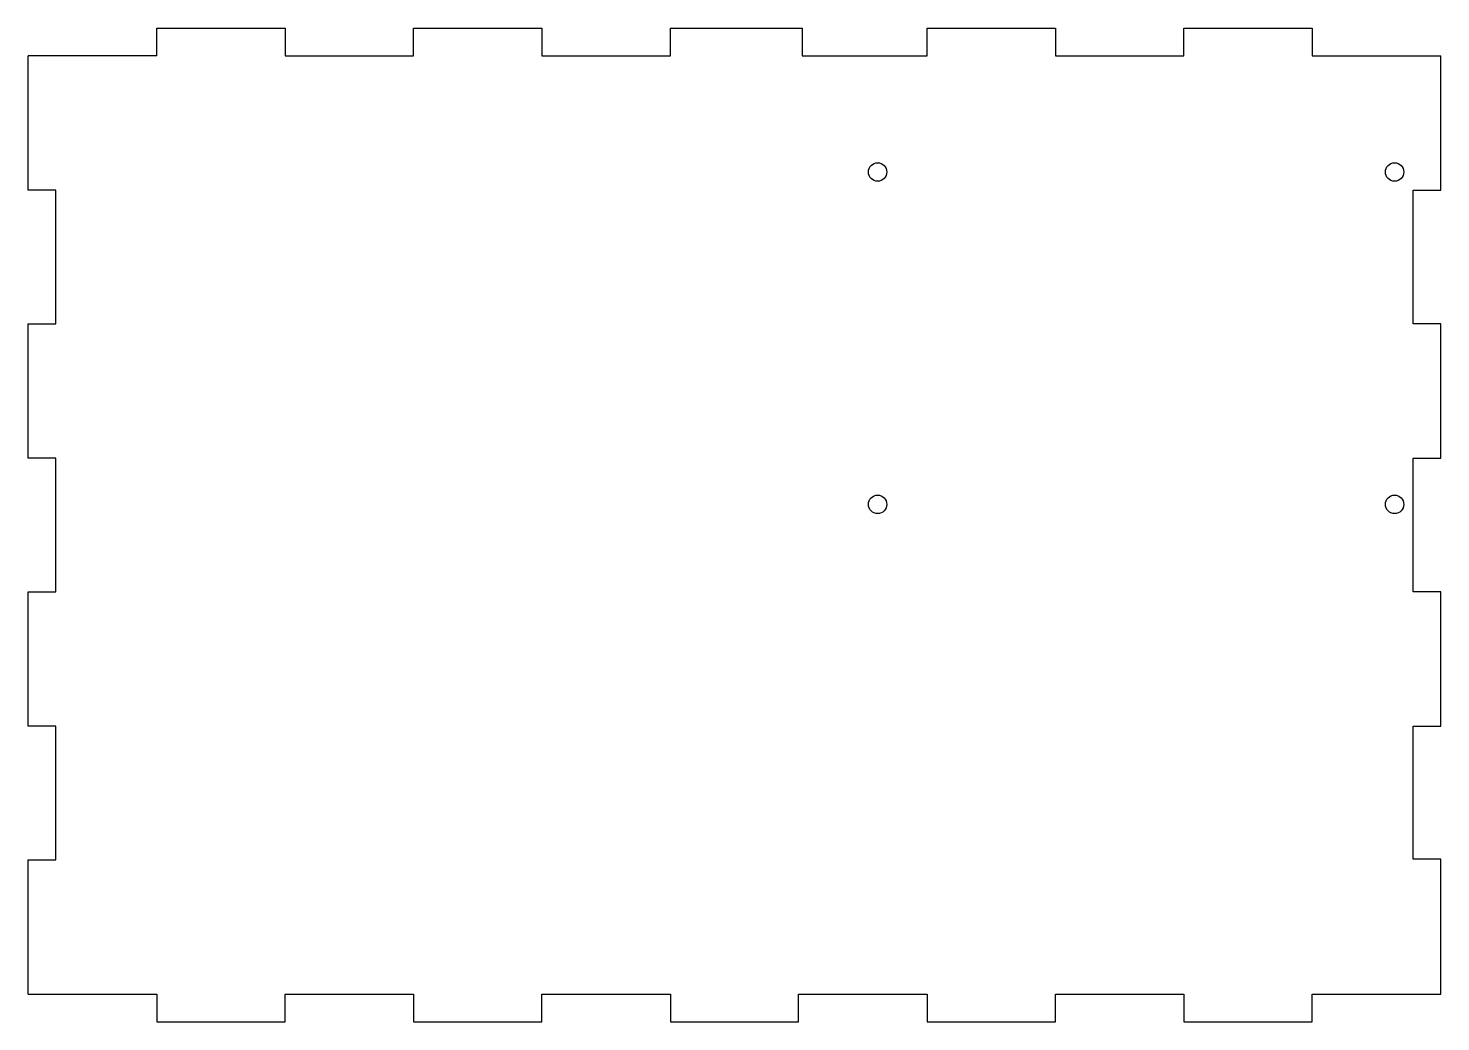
# Model space of a CAD drawing. Header units: millimetres. Extents: x -48 to 105, y -261 to -153.
import ezdxf

# ---------------------------------------------------------------- set-up
doc = ezdxf.new("R2010")
doc.units = ezdxf.units.MM

msp = doc.modelspace()

# ---------------------------------------------------------------- linework, layer by layer
at = {"color": 7, "linetype": 'Continuous', "lineweight": 25}
for p, q in [((-34.48, -153.1), (-20.57, -153.1)), ((-34.48, -156.1), (-34.48, -153.1)), ((-20.57, -153.1), (-20.57, -156.1)), ((-6.66, -153.1), (7.25, -153.1)), ((-6.66, -156.1), (-6.66, -153.1)), ((7.25, -153.1), (7.25, -156.1)), ((21.16, -153.1), (35.44, -153.1)), ((21.16, -156.1), (21.16, -153.1)), ((35.44, -153.1), (35.44, -156.1)), ((48.97, -153.1), (62.88, -153.1)), ((48.97, -156.1), (48.97, -153.1)), ((62.88, -153.1), (62.88, -156.1)), ((76.79, -153.1), (90.7, -153.1)), ((76.79, -156.1), (76.79, -153.1)), ((90.7, -153.1), (90.7, -156.1)), ((-34.48, -156.1), (-48.39, -156.1)), ((-48.39, -170.62), (-48.39, -156.1)), ((-20.57, -156.1), (-6.66, -156.1)), ((7.25, -156.1), (21.16, -156.1)), ((35.44, -156.1), (48.97, -156.1)), ((62.88, -156.1), (76.79, -156.1)), ((90.7, -156.1), (104.61, -156.1)), ((104.61, -170.62), (104.61, -156.1)), ((-45.39, -170.62), (-48.39, -170.62)), ((-45.39, -185.13), (-45.39, -170.62)), ((101.61, -170.62), (104.61, -170.62)), ((101.61, -185.13), (101.61, -170.62)), ((-48.39, -185.13), (-45.39, -185.13)), ((-48.39, -199.65), (-48.39, -185.13)), ((104.61, -185.13), (101.61, -185.13)), ((104.61, -199.65), (104.61, -185.13)), ((-45.39, -199.65), (-48.39, -199.65)), ((-45.39, -214.16), (-45.39, -199.65)), ((101.61, -214.16), (101.61, -199.65)), ((101.61, -199.65), (104.61, -199.65)), ((-48.39, -214.16), (-45.39, -214.16)), ((-48.39, -228.68), (-48.39, -214.16)), ((104.61, -214.16), (101.61, -214.16)), ((104.61, -228.68), (104.61, -214.16)), ((-45.39, -228.68), (-48.39, -228.68)), ((-45.39, -243.19), (-45.39, -228.68)), ((101.61, -243.09), (101.61, -228.68)), ((101.61, -228.68), (104.61, -228.68)), ((-48.39, -243.19), (-45.39, -243.19)), ((-48.39, -257.71), (-48.39, -243.19)), ((104.61, -243.09), (101.61, -243.09)), ((104.61, -257.71), (104.61, -243.09)), ((-48.39, -257.71), (-34.48, -257.71)), ((-34.48, -257.71), (-34.48, -260.71)), ((-20.57, -260.71), (-20.57, -257.71)), ((-20.57, -257.71), (-6.66, -257.71)), ((-6.66, -257.71), (-6.66, -260.71)), ((7.25, -260.71), (7.25, -257.71)), ((7.25, -257.71), (21.16, -257.71)), ((21.16, -257.71), (21.16, -260.71)), ((35.06, -260.71), (35.06, -257.71)), ((35.06, -257.71), (48.97, -257.71)), ((48.97, -257.71), (48.97, -260.71)), ((62.88, -260.71), (62.88, -257.71)), ((62.88, -257.71), (76.79, -257.71)), ((76.79, -257.71), (76.79, -260.71)), ((90.7, -260.71), (90.7, -257.71)), ((90.7, -257.71), (104.61, -257.71)), ((-34.48, -260.71), (-20.57, -260.71)), ((-6.66, -260.71), (7.25, -260.71)), ((21.16, -260.71), (35.06, -260.71)), ((48.97, -260.71), (62.88, -260.71)), ((76.79, -260.71), (90.7, -260.71))]:
    msp.add_line(p, q, dxfattribs=at)
for centre in [(43.61, -168.67), (99.61, -168.67), (43.61, -204.67), (99.61, -204.67)]:
    msp.add_circle(centre, 1, dxfattribs=at)

doc.saveas('drawing.dxf')
